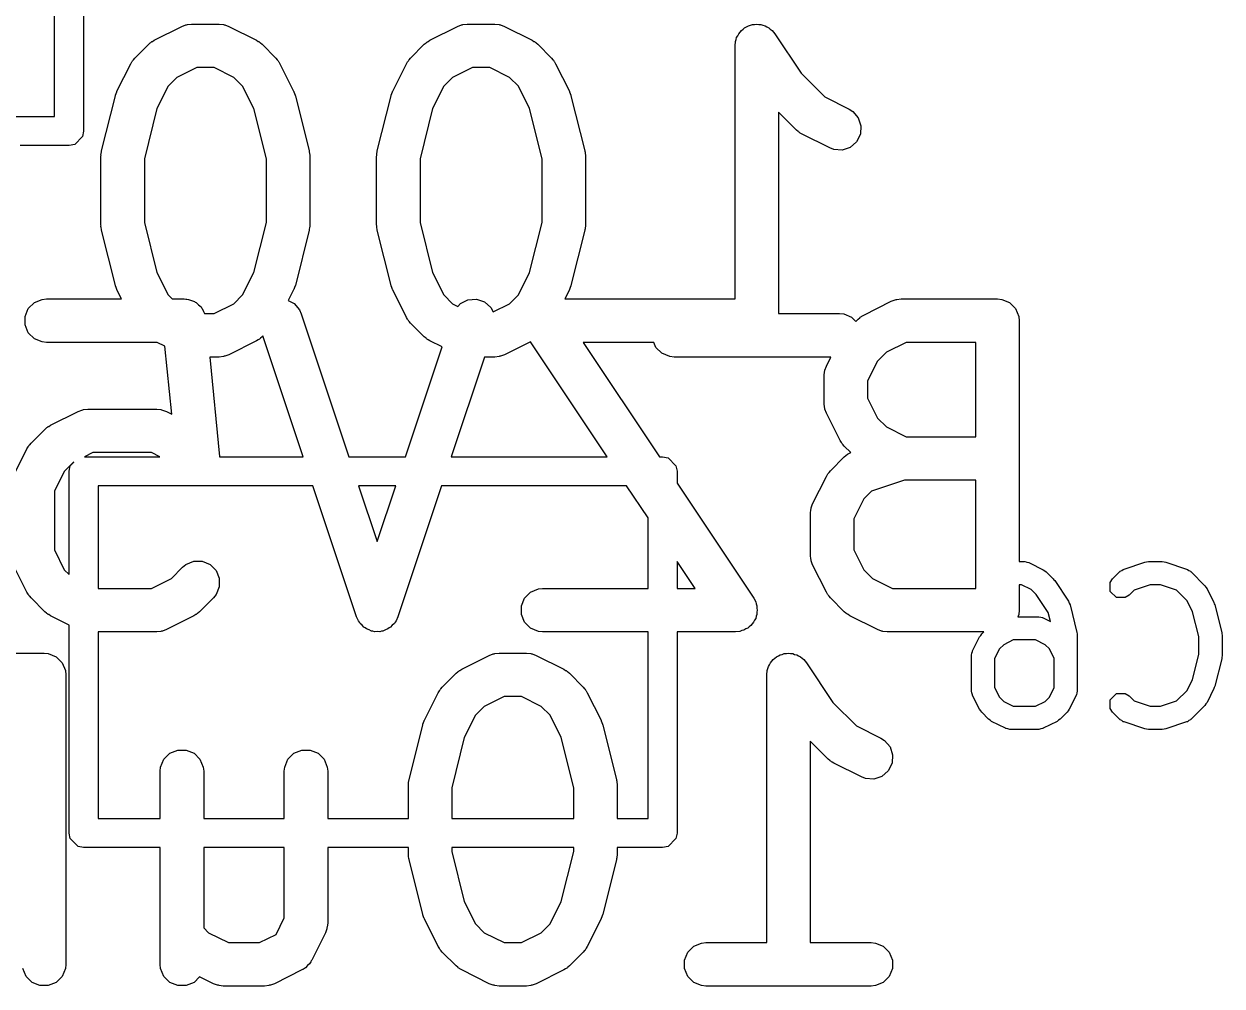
# Model space of a CAD drawing. Header units: inches. Extents: x -1.72 to 1.71, y -2.13 to 2.13.
# Drawn here: x 0.4368 to 0.5997, y -1.7541 to -1.6232 of the extents above; entities that cross this region are included whole.
import ezdxf

# ---------------------------------------------------------------- set-up
doc = ezdxf.new("R2010")
doc.units = ezdxf.units.IN
doc.header["$MEASUREMENT"] = 0
doc.layers.add('BLACK', color=250, linetype='CONTINUOUS')

msp = doc.modelspace()

# ---------------------------------------------------------------- linework, layer by layer
at = {"layer": 'BLACK', "linetype": 'CONTINUOUS'}
for p, q in [((0.44488, -1.5748), (0.44488, -1.6378)), ((0.44094, -1.63583), (0.44094, -1.57677)), ((0.45449, -1.62543), (0.45824, -1.62356)), ((0.45824, -1.62356), (0.45879, -1.62335)), ((0.45879, -1.62335), (0.45889, -1.62334)), ((0.45889, -1.62334), (0.45899, -1.6233)), ((0.45899, -1.6233), (0.45957, -1.62324)), ((0.45957, -1.62324), (0.46331, -1.62324)), ((0.46331, -1.62324), (0.46389, -1.6233)), ((0.46389, -1.6233), (0.46399, -1.62334)), ((0.46399, -1.62334), (0.46409, -1.62335)), ((0.46409, -1.62335), (0.46464, -1.62356)), ((0.46464, -1.62356), (0.46838, -1.62543)), ((0.49199, -1.62543), (0.49574, -1.62356)), ((0.49574, -1.62356), (0.49628, -1.62335)), ((0.49628, -1.62335), (0.49639, -1.62334)), ((0.49639, -1.62334), (0.49648, -1.6233)), ((0.49648, -1.6233), (0.49706, -1.62324)), ((0.49706, -1.62324), (0.50081, -1.62324)), ((0.50081, -1.62324), (0.50139, -1.6233)), ((0.50139, -1.6233), (0.50148, -1.62334)), ((0.50148, -1.62334), (0.50159, -1.62335)), ((0.50159, -1.62335), (0.50213, -1.62356)), ((0.50213, -1.62356), (0.50588, -1.62543)), ((0.53386, -1.62482), (0.53398, -1.62456)), ((0.53398, -1.62456), (0.53418, -1.62435)), ((0.53418, -1.62435), (0.53434, -1.62411)), ((0.53434, -1.62411), (0.53459, -1.62395)), ((0.53459, -1.62395), (0.53479, -1.62374)), ((0.53479, -1.62374), (0.53506, -1.62363)), ((0.53506, -1.62363), (0.5353, -1.62347)), ((0.5353, -1.62347), (0.53559, -1.62341)), ((0.53559, -1.62341), (0.53585, -1.6233)), ((0.53585, -1.6233), (0.53615, -1.6233)), ((0.53615, -1.6233), (0.53643, -1.62324)), ((0.53643, -1.62324), (0.53672, -1.6233)), ((0.53672, -1.6233), (0.53701, -1.6233)), ((0.53701, -1.6233), (0.53728, -1.62341)), ((0.53728, -1.62341), (0.53756, -1.62347)), ((0.53756, -1.62347), (0.5378, -1.62363)), ((0.5378, -1.62363), (0.53807, -1.62374)), ((0.53807, -1.62374), (0.53828, -1.62395)), ((0.53828, -1.62395), (0.53852, -1.62411)), ((0.53852, -1.62411), (0.53888, -1.62456)), ((0.53888, -1.62456), (0.53889, -1.62456)), ((0.53889, -1.62456), (0.53889, -1.62456)), ((0.53889, -1.62456), (0.53889, -1.62456)), ((0.53889, -1.62456), (0.54247, -1.62994)), ((0.45185, -1.62786), (0.45373, -1.62598)), ((0.45373, -1.62598), (0.45395, -1.6258)), ((0.45395, -1.6258), (0.45401, -1.62574)), ((0.45401, -1.62574), (0.45409, -1.62568)), ((0.45409, -1.62568), (0.45418, -1.62562)), ((0.45418, -1.62562), (0.45425, -1.62559)), ((0.45425, -1.62559), (0.45449, -1.62543)), ((0.46838, -1.62543), (0.46863, -1.62559)), ((0.46863, -1.62559), (0.4687, -1.62562)), ((0.4687, -1.62562), (0.46879, -1.62568)), ((0.46879, -1.62568), (0.46887, -1.62574)), ((0.46887, -1.62574), (0.46893, -1.6258)), ((0.46893, -1.6258), (0.46915, -1.62598)), ((0.46915, -1.62598), (0.47103, -1.62786)), ((0.48935, -1.62786), (0.49122, -1.62598)), ((0.49122, -1.62598), (0.49145, -1.6258)), ((0.49145, -1.6258), (0.4915, -1.62574)), ((0.4915, -1.62574), (0.49159, -1.62568)), ((0.49159, -1.62568), (0.49167, -1.62562)), ((0.49167, -1.62562), (0.49174, -1.62559)), ((0.49174, -1.62559), (0.49199, -1.62543)), ((0.50588, -1.62543), (0.50613, -1.62559)), ((0.50613, -1.62559), (0.5062, -1.62562)), ((0.5062, -1.62562), (0.50628, -1.62568)), ((0.50628, -1.62568), (0.50637, -1.62574)), ((0.50637, -1.62574), (0.50642, -1.6258)), ((0.50642, -1.6258), (0.50665, -1.62598)), ((0.50665, -1.62598), (0.50852, -1.62786)), ((0.53348, -1.62619), (0.53353, -1.62562)), ((0.53348, -1.6262), (0.53348, -1.62619)), ((0.53348, -1.62619), (0.53348, -1.62619)), ((0.53348, -1.66062), (0.53348, -1.6262)), ((0.53348, -1.6262), (0.53348, -1.6262)), ((0.53353, -1.62562), (0.53365, -1.62535)), ((0.53365, -1.62535), (0.5337, -1.62506)), ((0.5337, -1.62506), (0.53386, -1.62482)), ((0.45167, -1.62809), (0.45185, -1.62786)), ((0.47103, -1.62786), (0.47121, -1.62809)), ((0.48916, -1.62809), (0.48935, -1.62786)), ((0.50852, -1.62786), (0.50871, -1.62809)), ((0.44942, -1.63238), (0.4513, -1.62863)), ((0.4513, -1.62863), (0.45146, -1.62838)), ((0.45146, -1.62838), (0.45149, -1.62831)), ((0.45149, -1.62831), (0.45155, -1.62823)), ((0.45155, -1.62823), (0.45161, -1.62814)), ((0.45161, -1.62814), (0.45167, -1.62809)), ((0.46026, -1.62915), (0.45756, -1.6305)), ((0.46262, -1.62915), (0.46026, -1.62915)), ((0.46531, -1.6305), (0.46262, -1.62915)), ((0.47121, -1.62809), (0.47127, -1.62814)), ((0.47127, -1.62814), (0.47133, -1.62823)), ((0.47133, -1.62823), (0.47139, -1.62831)), ((0.47139, -1.62831), (0.47142, -1.62838)), ((0.47142, -1.62838), (0.47158, -1.62863)), ((0.47158, -1.62863), (0.47345, -1.63238)), ((0.48692, -1.63238), (0.4888, -1.62863)), ((0.4888, -1.62863), (0.48895, -1.62838)), ((0.48895, -1.62838), (0.48898, -1.62831)), ((0.48898, -1.62831), (0.48905, -1.62823)), ((0.48905, -1.62823), (0.4891, -1.62814)), ((0.4891, -1.62814), (0.48916, -1.62809)), ((0.49776, -1.62915), (0.49506, -1.6305)), ((0.50011, -1.62915), (0.49776, -1.62915)), ((0.50281, -1.6305), (0.50011, -1.62915)), ((0.50871, -1.62809), (0.50877, -1.62814)), ((0.50877, -1.62814), (0.50882, -1.62823)), ((0.50882, -1.62823), (0.50889, -1.62831)), ((0.50889, -1.62831), (0.50892, -1.62838)), ((0.50892, -1.62838), (0.50908, -1.62863)), ((0.50908, -1.62863), (0.51095, -1.63238)), ((0.45756, -1.6305), (0.45637, -1.6317)), ((0.46651, -1.6317), (0.46531, -1.6305)), ((0.49506, -1.6305), (0.49386, -1.6317)), ((0.50401, -1.6317), (0.50281, -1.6305)), ((0.54247, -1.62994), (0.54568, -1.63314)), ((0.44922, -1.63292), (0.44931, -1.63268)), ((0.44931, -1.63268), (0.4494, -1.63244)), ((0.4494, -1.63244), (0.44941, -1.63242)), ((0.44941, -1.63242), (0.44942, -1.63238)), ((0.45637, -1.6317), (0.45485, -1.63473)), ((0.46803, -1.63473), (0.46651, -1.6317)), ((0.47345, -1.63238), (0.47347, -1.63242)), ((0.47347, -1.63242), (0.47348, -1.63244)), ((0.47348, -1.63244), (0.47357, -1.63268)), ((0.47357, -1.63268), (0.47366, -1.63292)), ((0.48671, -1.63292), (0.4868, -1.63268)), ((0.4868, -1.63268), (0.48689, -1.63244)), ((0.48689, -1.63244), (0.4869, -1.63242)), ((0.4869, -1.63242), (0.48692, -1.63238)), ((0.49386, -1.6317), (0.49235, -1.63473)), ((0.50552, -1.63473), (0.50401, -1.6317)), ((0.51095, -1.63238), (0.51097, -1.63242)), ((0.51097, -1.63242), (0.51098, -1.63244)), ((0.51098, -1.63244), (0.51107, -1.63268)), ((0.51107, -1.63268), (0.51116, -1.63292)), ((0.44733, -1.64048), (0.4492, -1.63298)), ((0.4492, -1.63298), (0.44922, -1.63294)), ((0.44922, -1.63294), (0.44922, -1.63292)), ((0.47366, -1.63292), (0.47366, -1.63294)), ((0.47366, -1.63294), (0.47368, -1.63298)), ((0.47368, -1.63298), (0.47555, -1.64048)), ((0.48482, -1.64048), (0.4867, -1.63298)), ((0.4867, -1.63298), (0.48671, -1.63294)), ((0.48671, -1.63294), (0.48671, -1.63292)), ((0.51116, -1.63292), (0.51116, -1.63294)), ((0.51116, -1.63294), (0.51117, -1.63298)), ((0.51117, -1.63298), (0.51305, -1.64048)), ((0.54568, -1.63314), (0.549, -1.63481)), ((0.40065, -1.63583), (0.44094, -1.63583)), ((0.45485, -1.63473), (0.45314, -1.64156)), ((0.46974, -1.64156), (0.46803, -1.63473)), ((0.49235, -1.63473), (0.49064, -1.64156)), ((0.50723, -1.64156), (0.50552, -1.63473)), ((0.54184, -1.63766), (0.53938, -1.6352)), ((0.53938, -1.6352), (0.53938, -1.66261)), ((0.549, -1.63481), (0.54949, -1.63511)), ((0.54949, -1.63511), (0.55024, -1.63598)), ((0.55024, -1.63598), (0.55061, -1.63708)), ((0.55061, -1.63708), (0.55053, -1.63823)), ((0.44473, -1.63855), (0.44367, -1.63961)), ((0.44488, -1.6378), (0.44473, -1.63855)), ((0.54207, -1.63785), (0.54184, -1.63766)), ((0.54212, -1.6379), (0.54207, -1.63785)), ((0.54221, -1.63796), (0.54212, -1.6379)), ((0.54229, -1.63803), (0.54221, -1.63796)), ((0.54236, -1.63806), (0.54229, -1.63803)), ((0.54261, -1.63821), (0.54236, -1.63806)), ((0.54636, -1.64009), (0.54261, -1.63821)), ((0.55001, -1.63926), (0.54914, -1.64001)), ((0.55053, -1.63823), (0.55001, -1.63926)), ((0.44291, -1.63976), (0.43627, -1.63976)), ((0.44367, -1.63961), (0.44291, -1.63976)), ((0.44724, -1.64105), (0.44727, -1.64084)), ((0.44727, -1.64084), (0.4473, -1.64062)), ((0.4473, -1.64062), (0.44731, -1.64058)), ((0.44731, -1.64058), (0.44733, -1.64048)), ((0.47555, -1.64048), (0.47557, -1.64058)), ((0.47557, -1.64058), (0.47558, -1.64062)), ((0.47558, -1.64062), (0.47561, -1.64084)), ((0.47561, -1.64084), (0.47564, -1.64105)), ((0.48474, -1.64105), (0.48477, -1.64084)), ((0.48477, -1.64084), (0.48479, -1.64062)), ((0.48479, -1.64062), (0.48481, -1.64058)), ((0.48481, -1.64058), (0.48482, -1.64048)), ((0.51305, -1.64048), (0.51306, -1.64058)), ((0.51306, -1.64058), (0.51308, -1.64062)), ((0.51308, -1.64062), (0.5131, -1.64084)), ((0.5131, -1.64084), (0.51313, -1.64105)), ((0.5469, -1.64029), (0.54636, -1.64009)), ((0.54805, -1.64038), (0.5469, -1.64029)), ((0.54914, -1.64001), (0.54805, -1.64038)), ((0.44725, -1.6411), (0.44724, -1.64105)), ((0.44724, -1.6412), (0.44725, -1.6411)), ((0.44724, -1.65057), (0.44724, -1.6412)), ((0.45314, -1.64156), (0.45314, -1.65021)), ((0.46974, -1.65021), (0.46974, -1.64156)), ((0.47564, -1.64105), (0.47563, -1.6411)), ((0.47563, -1.6411), (0.47564, -1.6412)), ((0.47564, -1.6412), (0.47564, -1.65057)), ((0.48473, -1.6412), (0.48474, -1.6411)), ((0.48473, -1.65057), (0.48473, -1.6412)), ((0.48474, -1.6411), (0.48474, -1.64105)), ((0.49064, -1.64156), (0.49064, -1.65021)), ((0.50723, -1.65021), (0.50723, -1.64156)), ((0.51313, -1.64105), (0.51313, -1.6411)), ((0.51313, -1.6411), (0.51314, -1.6412)), ((0.51314, -1.6412), (0.51314, -1.65057)), ((0.44725, -1.65067), (0.44724, -1.65057)), ((0.44724, -1.65071), (0.44725, -1.65067)), ((0.45314, -1.65021), (0.45485, -1.65704)), ((0.46803, -1.65704), (0.46974, -1.65021)), ((0.47564, -1.65057), (0.47563, -1.65067)), ((0.47563, -1.65067), (0.47564, -1.65071)), ((0.48474, -1.65067), (0.48473, -1.65057)), ((0.48474, -1.65071), (0.48474, -1.65067)), ((0.49064, -1.65021), (0.49235, -1.65704)), ((0.50552, -1.65704), (0.50723, -1.65021)), ((0.51314, -1.65057), (0.51313, -1.65067)), ((0.51313, -1.65067), (0.51313, -1.65071)), ((0.44727, -1.65093), (0.44724, -1.65071)), ((0.4473, -1.65115), (0.44727, -1.65093)), ((0.44731, -1.65119), (0.4473, -1.65115)), ((0.44733, -1.65129), (0.44731, -1.65119)), ((0.4492, -1.65878), (0.44733, -1.65129)), ((0.47555, -1.65129), (0.47368, -1.65878)), ((0.47557, -1.65119), (0.47555, -1.65129)), ((0.47558, -1.65115), (0.47557, -1.65119)), ((0.47561, -1.65093), (0.47558, -1.65115)), ((0.47564, -1.65071), (0.47561, -1.65093)), ((0.48477, -1.65093), (0.48474, -1.65071)), ((0.48479, -1.65115), (0.48477, -1.65093)), ((0.48481, -1.65119), (0.48479, -1.65115)), ((0.48482, -1.65129), (0.48481, -1.65119)), ((0.4867, -1.65878), (0.48482, -1.65129)), ((0.51305, -1.65129), (0.51117, -1.65878)), ((0.51306, -1.65119), (0.51305, -1.65129)), ((0.51308, -1.65115), (0.51306, -1.65119)), ((0.5131, -1.65093), (0.51308, -1.65115)), ((0.51313, -1.65071), (0.5131, -1.65093)), ((0.45485, -1.65704), (0.45637, -1.66007)), ((0.46651, -1.66007), (0.46803, -1.65704)), ((0.49235, -1.65704), (0.49386, -1.66007)), ((0.50401, -1.66007), (0.50552, -1.65704)), ((0.44922, -1.65883), (0.4492, -1.65878)), ((0.44922, -1.65885), (0.44922, -1.65883)), ((0.47368, -1.65878), (0.47366, -1.65883)), ((0.47366, -1.65883), (0.47366, -1.65885)), ((0.48671, -1.65883), (0.4867, -1.65878)), ((0.48671, -1.65885), (0.48671, -1.65883)), ((0.51117, -1.65878), (0.51116, -1.65883)), ((0.51116, -1.65883), (0.51116, -1.65885)), ((0.44931, -1.65909), (0.44922, -1.65885)), ((0.4494, -1.65933), (0.44931, -1.65909)), ((0.44941, -1.65935), (0.4494, -1.65933)), ((0.44942, -1.65939), (0.44941, -1.65935)), ((0.45004, -1.66062), (0.44942, -1.65939)), ((0.45637, -1.66007), (0.45692, -1.66062)), ((0.46531, -1.66127), (0.46651, -1.66007)), ((0.47345, -1.65939), (0.47272, -1.66085)), ((0.47347, -1.65935), (0.47345, -1.65939)), ((0.47348, -1.65933), (0.47347, -1.65935)), ((0.47357, -1.65909), (0.47348, -1.65933)), ((0.47366, -1.65885), (0.47357, -1.65909)), ((0.4868, -1.65909), (0.48671, -1.65885)), ((0.48689, -1.65933), (0.4868, -1.65909)), ((0.4869, -1.65935), (0.48689, -1.65933)), ((0.48692, -1.65939), (0.4869, -1.65935)), ((0.4888, -1.66314), (0.48692, -1.65939)), ((0.49386, -1.66007), (0.49506, -1.66127)), ((0.50281, -1.66127), (0.50401, -1.66007)), ((0.51095, -1.65939), (0.51033, -1.66062)), ((0.51097, -1.65935), (0.51095, -1.65939)), ((0.51098, -1.65933), (0.51097, -1.65935)), ((0.51107, -1.65909), (0.51098, -1.65933)), ((0.51116, -1.65885), (0.51107, -1.65909)), ((0.43692, -1.663), (0.43736, -1.66194)), ((0.43736, -1.66194), (0.43818, -1.66112)), ((0.43818, -1.66112), (0.43924, -1.66068)), ((0.43924, -1.66068), (0.43982, -1.66062)), ((0.43982, -1.66062), (0.45004, -1.66062)), ((0.45692, -1.66062), (0.45857, -1.66062)), ((0.45857, -1.66062), (0.45878, -1.66064)), ((0.45878, -1.66064), (0.45885, -1.66064)), ((0.45885, -1.66064), (0.45892, -1.66066)), ((0.45892, -1.66066), (0.45914, -1.66068)), ((0.45914, -1.66068), (0.45954, -1.66084)), ((0.45954, -1.66084), (0.45996, -1.66097)), ((0.45996, -1.66097), (0.46007, -1.66106)), ((0.46007, -1.66106), (0.46021, -1.66112)), ((0.46021, -1.66112), (0.46051, -1.66143)), ((0.46051, -1.66143), (0.46085, -1.6617)), ((0.46085, -1.6617), (0.46092, -1.66183)), ((0.46092, -1.66183), (0.46102, -1.66194)), ((0.46102, -1.66194), (0.46119, -1.66233)), ((0.46262, -1.66261), (0.46531, -1.66127)), ((0.47272, -1.66085), (0.4735, -1.66124)), ((0.4735, -1.66124), (0.47426, -1.66211)), ((0.49506, -1.66127), (0.49579, -1.66163)), ((0.49579, -1.66163), (0.49613, -1.66124)), ((0.49613, -1.66124), (0.49716, -1.66073)), ((0.49716, -1.66073), (0.49831, -1.66065)), ((0.49831, -1.66065), (0.4994, -1.66101)), ((0.4994, -1.66101), (0.50027, -1.66177)), ((0.50027, -1.66177), (0.50058, -1.66238)), ((0.50058, -1.66238), (0.50281, -1.66127)), ((0.51033, -1.66062), (0.53348, -1.66062)), ((0.55099, -1.66281), (0.55473, -1.66093)), ((0.55473, -1.66093), (0.55528, -1.66073)), ((0.55528, -1.66073), (0.55538, -1.66072)), ((0.55538, -1.66072), (0.55548, -1.66068)), ((0.55548, -1.66068), (0.55606, -1.66062)), ((0.55606, -1.66062), (0.56918, -1.66062)), ((0.56918, -1.66062), (0.56975, -1.66068)), ((0.56975, -1.66068), (0.57082, -1.66112)), ((0.57082, -1.66112), (0.57163, -1.66194)), ((0.57163, -1.66194), (0.57207, -1.663)), ((0.43692, -1.66415), (0.43692, -1.663)), ((0.46119, -1.66233), (0.46134, -1.66261)), ((0.46134, -1.66261), (0.46262, -1.66261)), ((0.47426, -1.66211), (0.47449, -1.66264)), ((0.47449, -1.66264), (0.48097, -1.68209)), ((0.48895, -1.66339), (0.4888, -1.66314)), ((0.48898, -1.66346), (0.48895, -1.66339)), ((0.48905, -1.66354), (0.48898, -1.66346)), ((0.4891, -1.66363), (0.48905, -1.66354)), ((0.48916, -1.66368), (0.4891, -1.66363)), ((0.48935, -1.66391), (0.48916, -1.66368)), ((0.53938, -1.66261), (0.54768, -1.66261)), ((0.54768, -1.66261), (0.54826, -1.66267)), ((0.54826, -1.66267), (0.54932, -1.66311)), ((0.54932, -1.66311), (0.54989, -1.66369)), ((0.54989, -1.66369), (0.55022, -1.66336)), ((0.55022, -1.66336), (0.55044, -1.66318)), ((0.55044, -1.66318), (0.5505, -1.66312)), ((0.5505, -1.66312), (0.55058, -1.66306)), ((0.55058, -1.66306), (0.55067, -1.663)), ((0.55067, -1.663), (0.55074, -1.66297)), ((0.55074, -1.66297), (0.55099, -1.66281)), ((0.57207, -1.663), (0.57213, -1.66358)), ((0.57213, -1.66358), (0.57213, -1.69634)), ((0.43736, -1.66522), (0.43692, -1.66415)), ((0.43818, -1.66603), (0.43736, -1.66522)), ((0.49122, -1.66578), (0.48935, -1.66391)), ((0.43924, -1.66647), (0.43818, -1.66603)), ((0.43982, -1.66653), (0.43924, -1.66647)), ((0.45488, -1.66653), (0.43982, -1.66653)), ((0.45595, -1.66706), (0.45488, -1.66653)), ((0.46838, -1.66633), (0.46464, -1.66821)), ((0.46863, -1.66618), (0.46838, -1.66633)), ((0.4687, -1.66615), (0.46863, -1.66618)), ((0.46879, -1.66608), (0.4687, -1.66615)), ((0.46887, -1.66603), (0.46879, -1.66608)), ((0.46893, -1.66597), (0.46887, -1.66603)), ((0.46915, -1.66578), (0.46893, -1.66597)), ((0.46927, -1.66566), (0.46915, -1.66578)), ((0.47475, -1.68209), (0.46927, -1.66566)), ((0.49145, -1.66597), (0.49122, -1.66578)), ((0.4915, -1.66603), (0.49145, -1.66597)), ((0.49159, -1.66608), (0.4915, -1.66603)), ((0.49167, -1.66615), (0.49159, -1.66608)), ((0.49174, -1.66618), (0.49167, -1.66615)), ((0.49199, -1.66633), (0.49174, -1.66618)), ((0.49363, -1.66715), (0.49199, -1.66633)), ((0.50567, -1.66644), (0.50213, -1.66821)), ((0.5161, -1.68209), (0.50567, -1.66644)), ((0.52245, -1.66653), (0.51283, -1.66653)), ((0.51283, -1.66653), (0.5232, -1.68209)), ((0.52273, -1.66721), (0.52245, -1.66653)), ((0.55675, -1.66653), (0.55406, -1.66788)), ((0.56623, -1.66653), (0.55675, -1.66653)), ((0.56623, -1.67937), (0.56623, -1.66653)), ((0.45687, -1.6763), (0.45595, -1.66706)), ((0.46331, -1.66852), (0.46203, -1.66852)), ((0.46203, -1.66852), (0.46338, -1.68203)), ((0.46389, -1.66846), (0.46331, -1.66852)), ((0.46399, -1.66842), (0.46389, -1.66846)), ((0.46409, -1.66842), (0.46399, -1.66842)), ((0.46464, -1.66821), (0.46409, -1.66842)), ((0.48865, -1.68209), (0.49363, -1.66715)), ((0.4994, -1.66852), (0.49488, -1.68209)), ((0.50081, -1.66852), (0.4994, -1.66852)), ((0.50139, -1.66846), (0.50081, -1.66852)), ((0.50148, -1.66842), (0.50139, -1.66846)), ((0.50159, -1.66842), (0.50148, -1.66842)), ((0.50213, -1.66821), (0.50159, -1.66842)), ((0.52354, -1.66802), (0.52273, -1.66721)), ((0.52461, -1.66846), (0.52354, -1.66802)), ((0.52518, -1.66852), (0.52461, -1.66846)), ((0.54653, -1.66852), (0.52518, -1.66852)), ((0.54592, -1.66975), (0.54653, -1.66852)), ((0.55406, -1.66788), (0.55286, -1.66907)), ((0.54571, -1.67029), (0.54592, -1.66975)), ((0.55286, -1.66907), (0.55151, -1.67177)), ((0.5456, -1.67107), (0.54566, -1.6705)), ((0.5456, -1.67482), (0.5456, -1.67107)), ((0.54566, -1.6705), (0.5457, -1.6704)), ((0.5457, -1.6704), (0.54571, -1.67029)), ((0.55151, -1.67177), (0.55151, -1.67413)), ((0.54566, -1.6754), (0.5456, -1.67482)), ((0.55151, -1.67413), (0.55286, -1.67682)), ((0.44037, -1.67781), (0.44412, -1.67593)), ((0.44412, -1.67593), (0.44466, -1.67573)), ((0.44466, -1.67573), (0.44477, -1.67572)), ((0.44477, -1.67572), (0.44487, -1.67568)), ((0.44487, -1.67568), (0.44544, -1.67562)), ((0.44544, -1.67562), (0.45482, -1.67562)), ((0.45482, -1.67562), (0.45539, -1.67568)), ((0.45539, -1.67568), (0.45549, -1.67572)), ((0.45549, -1.67572), (0.4556, -1.67573)), ((0.4556, -1.67573), (0.45614, -1.67593)), ((0.45614, -1.67593), (0.45687, -1.6763)), ((0.5457, -1.6755), (0.54566, -1.6754)), ((0.54571, -1.6756), (0.5457, -1.6755)), ((0.54592, -1.67614), (0.54571, -1.6756)), ((0.54779, -1.67989), (0.54592, -1.67614)), ((0.43773, -1.68024), (0.43961, -1.67836)), ((0.43961, -1.67836), (0.43983, -1.67817)), ((0.43983, -1.67817), (0.43988, -1.67812)), ((0.43988, -1.67812), (0.43997, -1.67806)), ((0.43997, -1.67806), (0.44005, -1.67799)), ((0.44005, -1.67799), (0.44013, -1.67796)), ((0.44013, -1.67796), (0.44037, -1.67781)), ((0.55286, -1.67682), (0.55406, -1.67802)), ((0.55406, -1.67802), (0.55675, -1.67937)), ((0.54795, -1.68014), (0.54779, -1.67989)), ((0.55675, -1.67937), (0.56623, -1.67937)), ((0.4353, -1.68475), (0.43718, -1.681)), ((0.43718, -1.681), (0.43733, -1.68075)), ((0.43733, -1.68075), (0.43736, -1.68068)), ((0.43736, -1.68068), (0.43743, -1.6806)), ((0.43743, -1.6806), (0.43749, -1.68051)), ((0.43749, -1.68051), (0.43755, -1.68046)), ((0.43755, -1.68046), (0.43773, -1.68024)), ((0.44614, -1.68153), (0.44502, -1.68209)), ((0.45412, -1.68153), (0.44614, -1.68153)), ((0.45524, -1.68209), (0.45412, -1.68153)), ((0.54798, -1.68021), (0.54795, -1.68014)), ((0.54804, -1.6803), (0.54798, -1.68021)), ((0.5481, -1.68038), (0.54804, -1.6803)), ((0.54816, -1.68044), (0.5481, -1.68038)), ((0.54834, -1.68066), (0.54816, -1.68044)), ((0.54921, -1.68153), (0.54834, -1.68066)), ((0.54889, -1.6817), (0.54897, -1.68163)), ((0.54897, -1.68163), (0.54921, -1.68153)), ((0.44344, -1.68288), (0.44225, -1.68407)), ((0.44306, -1.6833), (0.44354, -1.68283)), ((0.44354, -1.68283), (0.44344, -1.68288)), ((0.44502, -1.68209), (0.45524, -1.68209)), ((0.46338, -1.68203), (0.46338, -1.68209)), ((0.46338, -1.68209), (0.47475, -1.68209)), ((0.48097, -1.68209), (0.48865, -1.68209)), ((0.49488, -1.68209), (0.5161, -1.68209)), ((0.5232, -1.68209), (0.52362, -1.68209)), ((0.52362, -1.68209), (0.52438, -1.68224)), ((0.52438, -1.68224), (0.52544, -1.6833)), ((0.54647, -1.68398), (0.54834, -1.68211)), ((0.54834, -1.68211), (0.54879, -1.68174)), ((0.54879, -1.68174), (0.54889, -1.6817)), ((0.44225, -1.68407), (0.4409, -1.68677)), ((0.44291, -1.68406), (0.44306, -1.6833)), ((0.44291, -1.69811), (0.44291, -1.68406)), ((0.52544, -1.6833), (0.52559, -1.68406)), ((0.52559, -1.68406), (0.52559, -1.68567)), ((0.54404, -1.6885), (0.54592, -1.68475)), ((0.54592, -1.68475), (0.54607, -1.6845)), ((0.54607, -1.6845), (0.5461, -1.68443)), ((0.5461, -1.68443), (0.54617, -1.68435)), ((0.54617, -1.68435), (0.54622, -1.68426)), ((0.54622, -1.68426), (0.54628, -1.68421)), ((0.54628, -1.68421), (0.54647, -1.68398)), ((0.47606, -1.68602), (0.44685, -1.68602)), ((0.44685, -1.68602), (0.44685, -1.69999)), ((0.48201, -1.70388), (0.47606, -1.68602)), ((0.48229, -1.68602), (0.48481, -1.69361)), ((0.48734, -1.68602), (0.48229, -1.68602)), ((0.48481, -1.69361), (0.48734, -1.68602)), ((0.49357, -1.68602), (0.48762, -1.70388)), ((0.51873, -1.68602), (0.49357, -1.68602)), ((0.52165, -1.69041), (0.51873, -1.68602)), ((0.52559, -1.68567), (0.53602, -1.70131)), ((0.55653, -1.68528), (0.55203, -1.68678)), ((0.56623, -1.68528), (0.55653, -1.68528)), ((0.56623, -1.69999), (0.56623, -1.68528)), ((0.4409, -1.68677), (0.4409, -1.69475)), ((0.55098, -1.68782), (0.54963, -1.69052)), ((0.55203, -1.68678), (0.55098, -1.68782)), ((0.54373, -1.68982), (0.54379, -1.68925)), ((0.54379, -1.68925), (0.54383, -1.68915)), ((0.54383, -1.68904), (0.54404, -1.6885)), ((0.54383, -1.68915), (0.54383, -1.68904)), ((0.52165, -1.69999), (0.52165, -1.69041)), ((0.54373, -1.69545), (0.54373, -1.68982)), ((0.54963, -1.69052), (0.54963, -1.69475)), ((0.4409, -1.69475), (0.44225, -1.69745)), ((0.4588, -1.69674), (0.45987, -1.6963)), ((0.45987, -1.6963), (0.46102, -1.6963)), ((0.46102, -1.6963), (0.46208, -1.69674)), ((0.54379, -1.69602), (0.54373, -1.69545)), ((0.54383, -1.69612), (0.54379, -1.69602)), ((0.54383, -1.69623), (0.54383, -1.69612)), ((0.54404, -1.69677), (0.54383, -1.69623)), ((0.54963, -1.69475), (0.55098, -1.69745)), ((0.43718, -1.70052), (0.4353, -1.69677)), ((0.44225, -1.69745), (0.44291, -1.69811)), ((0.45682, -1.69864), (0.45835, -1.69711)), ((0.45835, -1.69711), (0.4588, -1.69674)), ((0.46208, -1.69674), (0.4629, -1.69756)), ((0.4629, -1.69756), (0.46334, -1.69862)), ((0.52804, -1.69999), (0.52559, -1.69632)), ((0.52559, -1.69632), (0.52559, -1.69999)), ((0.54592, -1.70052), (0.54404, -1.69677)), ((0.55098, -1.69745), (0.55218, -1.69864)), ((0.57213, -1.69634), (0.57283, -1.69634)), ((0.57283, -1.69634), (0.57291, -1.69636)), ((0.57291, -1.69636), (0.57295, -1.69635)), ((0.57295, -1.69635), (0.57319, -1.69642)), ((0.57319, -1.69642), (0.57344, -1.69646)), ((0.57344, -1.69646), (0.57346, -1.69649)), ((0.57346, -1.69649), (0.57354, -1.69651)), ((0.57354, -1.69651), (0.57541, -1.69745)), ((0.57541, -1.69745), (0.57561, -1.6976)), ((0.57561, -1.6976), (0.57582, -1.69774)), ((0.57582, -1.69774), (0.57676, -1.69868)), ((0.58484, -1.69868), (0.58578, -1.69774)), ((0.58578, -1.69774), (0.58585, -1.6977)), ((0.58585, -1.6977), (0.58586, -1.69767)), ((0.58586, -1.69767), (0.58608, -1.69754)), ((0.58608, -1.69754), (0.58629, -1.6974)), ((0.58629, -1.6974), (0.58633, -1.6974)), ((0.58633, -1.6974), (0.5864, -1.69736)), ((0.5864, -1.69736), (0.58921, -1.69643)), ((0.58921, -1.69643), (0.58946, -1.69639)), ((0.58946, -1.69639), (0.58971, -1.69634)), ((0.58971, -1.69634), (0.59158, -1.69634)), ((0.59158, -1.69634), (0.59183, -1.69639)), ((0.59183, -1.69639), (0.59208, -1.69643)), ((0.59208, -1.69643), (0.59489, -1.69736)), ((0.59489, -1.69736), (0.59496, -1.6974)), ((0.59496, -1.6974), (0.595, -1.6974)), ((0.595, -1.6974), (0.59521, -1.69754)), ((0.59521, -1.69754), (0.59543, -1.69767)), ((0.59543, -1.69767), (0.59544, -1.6977)), ((0.59544, -1.6977), (0.59551, -1.69774)), ((0.59551, -1.69774), (0.59738, -1.69962)), ((0.45412, -1.69999), (0.45682, -1.69864)), ((0.46334, -1.69862), (0.46334, -1.69977)), ((0.55218, -1.69864), (0.55488, -1.69999)), ((0.57246, -1.69949), (0.57213, -1.69949)), ((0.57213, -1.69949), (0.57213, -1.70295)), ((0.57378, -1.70015), (0.57246, -1.69949)), ((0.57676, -1.69868), (0.57685, -1.69881)), ((0.57685, -1.69881), (0.57696, -1.69892)), ((0.57696, -1.69892), (0.57883, -1.70173)), ((0.5845, -1.69919), (0.58484, -1.69868)), ((0.5845, -1.7004), (0.5845, -1.69919)), ((0.58996, -1.69949), (0.58775, -1.70023)), ((0.59133, -1.69949), (0.58996, -1.69949)), ((0.59354, -1.70023), (0.59133, -1.69949)), ((0.43733, -1.70076), (0.43718, -1.70052)), ((0.43736, -1.70084), (0.43733, -1.70076)), ((0.43743, -1.70092), (0.43736, -1.70084)), ((0.43749, -1.70101), (0.43743, -1.70092)), ((0.43755, -1.70106), (0.43749, -1.70101)), ((0.43773, -1.70128), (0.43755, -1.70106)), ((0.44685, -1.69999), (0.45412, -1.69999)), ((0.4629, -1.70084), (0.46253, -1.70128)), ((0.46334, -1.69977), (0.4629, -1.70084)), ((0.50486, -1.70131), (0.50567, -1.70049)), ((0.50567, -1.70049), (0.50674, -1.70005)), ((0.50674, -1.70005), (0.50731, -1.69999)), ((0.50731, -1.69999), (0.52165, -1.69999)), ((0.52559, -1.69999), (0.52804, -1.69999)), ((0.54607, -1.70076), (0.54592, -1.70052)), ((0.5461, -1.70084), (0.54607, -1.70076)), ((0.54617, -1.70092), (0.5461, -1.70084)), ((0.54622, -1.70101), (0.54617, -1.70092)), ((0.54628, -1.70106), (0.54622, -1.70101)), ((0.54647, -1.70128), (0.54628, -1.70106)), ((0.55488, -1.69999), (0.56623, -1.69999)), ((0.57442, -1.7008), (0.57378, -1.70015)), ((0.57606, -1.70325), (0.57442, -1.7008)), ((0.58536, -1.70125), (0.5845, -1.7004)), ((0.58707, -1.70091), (0.58656, -1.70125)), ((0.58775, -1.70023), (0.58707, -1.70091)), ((0.59497, -1.70166), (0.59354, -1.70023)), ((0.59738, -1.69962), (0.59752, -1.69983)), ((0.59752, -1.69983), (0.59768, -1.70003)), ((0.59768, -1.70003), (0.59862, -1.7019)), ((0.43961, -1.70316), (0.43773, -1.70128)), ((0.46253, -1.70128), (0.46066, -1.70316)), ((0.50442, -1.70237), (0.50486, -1.70131)), ((0.50442, -1.70352), (0.50442, -1.70237)), ((0.53602, -1.70131), (0.53629, -1.70182)), ((0.53629, -1.70182), (0.53634, -1.7021)), ((0.53634, -1.7021), (0.53645, -1.70237)), ((0.53645, -1.70237), (0.53645, -1.70266)), ((0.53645, -1.70266), (0.53651, -1.70295)), ((0.54834, -1.70316), (0.54647, -1.70128)), ((0.57883, -1.70173), (0.57893, -1.70198)), ((0.57893, -1.70198), (0.57905, -1.70222)), ((0.57905, -1.70222), (0.57999, -1.70597)), ((0.58656, -1.70125), (0.58536, -1.70125)), ((0.59572, -1.70316), (0.59497, -1.70166)), ((0.59862, -1.7019), (0.59866, -1.70207)), ((0.59866, -1.70207), (0.59873, -1.70222)), ((0.59873, -1.70222), (0.59967, -1.70597)), ((0.43983, -1.70334), (0.43961, -1.70316)), ((0.43988, -1.7034), (0.43983, -1.70334)), ((0.43997, -1.70346), (0.43988, -1.7034)), ((0.44005, -1.70353), (0.43997, -1.70346)), ((0.44013, -1.70356), (0.44005, -1.70353)), ((0.44037, -1.70371), (0.44013, -1.70356)), ((0.44291, -1.70498), (0.44037, -1.70371)), ((0.45989, -1.70371), (0.45614, -1.70559)), ((0.46014, -1.70356), (0.45989, -1.70371)), ((0.46021, -1.70353), (0.46014, -1.70356)), ((0.46029, -1.70346), (0.46021, -1.70353)), ((0.46038, -1.7034), (0.46029, -1.70346)), ((0.46043, -1.70334), (0.46038, -1.7034)), ((0.46066, -1.70316), (0.46043, -1.70334)), ((0.48225, -1.70441), (0.48201, -1.70388)), ((0.48239, -1.70457), (0.48225, -1.70441)), ((0.48738, -1.70441), (0.48724, -1.70457)), ((0.48762, -1.70388), (0.48738, -1.70441)), ((0.50486, -1.70459), (0.50442, -1.70352)), ((0.53612, -1.70432), (0.53601, -1.70459)), ((0.53629, -1.70408), (0.53612, -1.70432)), ((0.53634, -1.70379), (0.53629, -1.70408)), ((0.53645, -1.70352), (0.53634, -1.70379)), ((0.53651, -1.70295), (0.53645, -1.70323)), ((0.53645, -1.70323), (0.53645, -1.70352)), ((0.54857, -1.70334), (0.54834, -1.70316)), ((0.54862, -1.7034), (0.54857, -1.70334)), ((0.54871, -1.70346), (0.54862, -1.7034)), ((0.54879, -1.70353), (0.54871, -1.70346)), ((0.54886, -1.70356), (0.54879, -1.70353)), ((0.54911, -1.70371), (0.54886, -1.70356)), ((0.55286, -1.70559), (0.54911, -1.70371)), ((0.57207, -1.70352), (0.57194, -1.70384)), ((0.57194, -1.70384), (0.57471, -1.70384)), ((0.57213, -1.70295), (0.57207, -1.70352)), ((0.57471, -1.70384), (0.57479, -1.70386)), ((0.57479, -1.70386), (0.57482, -1.70385)), ((0.57482, -1.70385), (0.57506, -1.70391)), ((0.57506, -1.70391), (0.57531, -1.70396)), ((0.57531, -1.70396), (0.57534, -1.70399)), ((0.57534, -1.70399), (0.57541, -1.70401)), ((0.57541, -1.70401), (0.57637, -1.70449)), ((0.57637, -1.70449), (0.57606, -1.70325)), ((0.59657, -1.70655), (0.59572, -1.70316)), ((0.44291, -1.73327), (0.44291, -1.70498)), ((0.45482, -1.7059), (0.44685, -1.7059)), ((0.44685, -1.7059), (0.44685, -1.7313)), ((0.45539, -1.70584), (0.45482, -1.7059)), ((0.45549, -1.7058), (0.45539, -1.70584)), ((0.4556, -1.70579), (0.45549, -1.7058)), ((0.45614, -1.70559), (0.4556, -1.70579)), ((0.48248, -1.70476), (0.48239, -1.70457)), ((0.48276, -1.705), (0.48248, -1.70476)), ((0.483, -1.70528), (0.48276, -1.705)), ((0.48319, -1.70537), (0.483, -1.70528)), ((0.48335, -1.70551), (0.48319, -1.70537)), ((0.4837, -1.70563), (0.48335, -1.70551)), ((0.48403, -1.70579), (0.4837, -1.70563)), ((0.48424, -1.70581), (0.48403, -1.70579)), ((0.48445, -1.70588), (0.48424, -1.70581)), ((0.48481, -1.70585), (0.48445, -1.70588)), ((0.48518, -1.70588), (0.48481, -1.70585)), ((0.48538, -1.70581), (0.48518, -1.70588)), ((0.48559, -1.70579), (0.48538, -1.70581)), ((0.48593, -1.70563), (0.48559, -1.70579)), ((0.48628, -1.70551), (0.48593, -1.70563)), ((0.48644, -1.70537), (0.48628, -1.70551)), ((0.48662, -1.70528), (0.48644, -1.70537)), ((0.48687, -1.705), (0.48662, -1.70528)), ((0.48715, -1.70476), (0.48687, -1.705)), ((0.48724, -1.70457), (0.48715, -1.70476)), ((0.50567, -1.7054), (0.50486, -1.70459)), ((0.50674, -1.70584), (0.50567, -1.7054)), ((0.50731, -1.7059), (0.50674, -1.70584)), ((0.52165, -1.7059), (0.50731, -1.7059)), ((0.52165, -1.7313), (0.52165, -1.7059)), ((0.53356, -1.7059), (0.52559, -1.7059)), ((0.52559, -1.7059), (0.52559, -1.73327)), ((0.53413, -1.70584), (0.53356, -1.7059)), ((0.53356, -1.7059), (0.53356, -1.7059)), ((0.5344, -1.70573), (0.53413, -1.70584)), ((0.53469, -1.70567), (0.5344, -1.70573)), ((0.53493, -1.70551), (0.53469, -1.70567)), ((0.5352, -1.7054), (0.53493, -1.70551)), ((0.5354, -1.7052), (0.5352, -1.7054)), ((0.53564, -1.70504), (0.5354, -1.7052)), ((0.53581, -1.70479), (0.53564, -1.70504)), ((0.53601, -1.70459), (0.53581, -1.70479)), ((0.5534, -1.70579), (0.55286, -1.70559)), ((0.55351, -1.7058), (0.5534, -1.70579)), ((0.5536, -1.70584), (0.55351, -1.7058)), ((0.55418, -1.7059), (0.5536, -1.70584)), ((0.56732, -1.7059), (0.55418, -1.7059)), ((0.56703, -1.70618), (0.56732, -1.7059)), ((0.57999, -1.70597), (0.58, -1.70617)), ((0.59967, -1.70597), (0.59968, -1.70617)), ((0.5658, -1.70846), (0.56674, -1.70659)), ((0.56674, -1.70659), (0.56689, -1.70639)), ((0.56689, -1.70639), (0.56703, -1.70618)), ((0.57002, -1.70765), (0.56944, -1.70823)), ((0.57133, -1.70699), (0.57002, -1.70765)), ((0.57434, -1.70699), (0.57133, -1.70699)), ((0.57565, -1.70765), (0.57434, -1.70699)), ((0.57623, -1.70823), (0.57565, -1.70765)), ((0.58, -1.70617), (0.58003, -1.70636)), ((0.58003, -1.70636), (0.58003, -1.71385)), ((0.59657, -1.70897), (0.59657, -1.70655)), ((0.59968, -1.70617), (0.59972, -1.70636)), ((0.59972, -1.70636), (0.59972, -1.70917)), ((0.42076, -1.7088), (0.43951, -1.7088)), ((0.43951, -1.7088), (0.44008, -1.70885)), ((0.44008, -1.70885), (0.44115, -1.70929)), ((0.44115, -1.70929), (0.44196, -1.71011)), ((0.49631, -1.71098), (0.50006, -1.70911)), ((0.50006, -1.70911), (0.5006, -1.7089)), ((0.5006, -1.7089), (0.5007, -1.70889)), ((0.5007, -1.70889), (0.5008, -1.70885)), ((0.5008, -1.70885), (0.50138, -1.7088)), ((0.50138, -1.7088), (0.50513, -1.7088)), ((0.50513, -1.7088), (0.5057, -1.70885)), ((0.5057, -1.70885), (0.5058, -1.70889)), ((0.5058, -1.70889), (0.50591, -1.7089)), ((0.50591, -1.7089), (0.50645, -1.70911)), ((0.50645, -1.70911), (0.5102, -1.71098)), ((0.5389, -1.7095), (0.53911, -1.70929)), ((0.53911, -1.70929), (0.53938, -1.70918)), ((0.53938, -1.70918), (0.53962, -1.70902)), ((0.53962, -1.70902), (0.5399, -1.70896)), ((0.5399, -1.70896), (0.54017, -1.70885)), ((0.54017, -1.70885), (0.54046, -1.70885)), ((0.54046, -1.70885), (0.54075, -1.7088)), ((0.54075, -1.7088), (0.54103, -1.70885)), ((0.54103, -1.70885), (0.54132, -1.70885)), ((0.54132, -1.70885), (0.54159, -1.70896)), ((0.54159, -1.70896), (0.54188, -1.70902)), ((0.54188, -1.70902), (0.54212, -1.70918)), ((0.54212, -1.70918), (0.54239, -1.70929)), ((0.54239, -1.70929), (0.54259, -1.7095)), ((0.56564, -1.70906), (0.56571, -1.70881)), ((0.56565, -1.70909), (0.56564, -1.70906)), ((0.56564, -1.70917), (0.56565, -1.70909)), ((0.56564, -1.71385), (0.56564, -1.70917)), ((0.56571, -1.70881), (0.56576, -1.70857)), ((0.56576, -1.70857), (0.56578, -1.70854)), ((0.56578, -1.70854), (0.5658, -1.70846)), ((0.56944, -1.70823), (0.56879, -1.70954)), ((0.57688, -1.70954), (0.57623, -1.70823)), ((0.59572, -1.71237), (0.59657, -1.70897)), ((0.59972, -1.70917), (0.59968, -1.70936)), ((0.44196, -1.71011), (0.4424, -1.71117)), ((0.53785, -1.71117), (0.53796, -1.7109)), ((0.53796, -1.7109), (0.53802, -1.71062)), ((0.53802, -1.71062), (0.53818, -1.71038)), ((0.53818, -1.71038), (0.53829, -1.71011)), ((0.53829, -1.71011), (0.5385, -1.7099)), ((0.5385, -1.7099), (0.53866, -1.70966)), ((0.53866, -1.70966), (0.5389, -1.7095)), ((0.54259, -1.7095), (0.54284, -1.70966)), ((0.54284, -1.70966), (0.5432, -1.71011)), ((0.5432, -1.71011), (0.5432, -1.71011)), ((0.5432, -1.71011), (0.5432, -1.71011)), ((0.5432, -1.71011), (0.5432, -1.71011)), ((0.5432, -1.71011), (0.54679, -1.71549)), ((0.56879, -1.70954), (0.56879, -1.71348)), ((0.57688, -1.71348), (0.57688, -1.70954)), ((0.59967, -1.70955), (0.59873, -1.7133)), ((0.59968, -1.70936), (0.59967, -1.70955)), ((0.4424, -1.71117), (0.44246, -1.71175)), ((0.44246, -1.71175), (0.44246, -1.75112)), ((0.49366, -1.71341), (0.49554, -1.71154)), ((0.49554, -1.71154), (0.49576, -1.71135)), ((0.49576, -1.71135), (0.49582, -1.71129)), ((0.49582, -1.71129), (0.4959, -1.71123)), ((0.4959, -1.71123), (0.49599, -1.71117)), ((0.49599, -1.71117), (0.49606, -1.71114)), ((0.49606, -1.71114), (0.49631, -1.71098)), ((0.5102, -1.71098), (0.51044, -1.71114)), ((0.51044, -1.71114), (0.51052, -1.71117)), ((0.51052, -1.71117), (0.5106, -1.71123)), ((0.5106, -1.71123), (0.51069, -1.71129)), ((0.51069, -1.71129), (0.51074, -1.71135)), ((0.51074, -1.71135), (0.51096, -1.71154)), ((0.51096, -1.71154), (0.51284, -1.71341)), ((0.53779, -1.71174), (0.53785, -1.71117)), ((0.53779, -1.71175), (0.53779, -1.71174)), ((0.53779, -1.74817), (0.53779, -1.71175)), ((0.53779, -1.71175), (0.53779, -1.71175)), ((0.53779, -1.71175), (0.53779, -1.71175)), ((0.59497, -1.71386), (0.59572, -1.71237)), ((0.49124, -1.71793), (0.49311, -1.71418)), ((0.49311, -1.71418), (0.49327, -1.71393)), ((0.49327, -1.71393), (0.4933, -1.71386)), ((0.4933, -1.71386), (0.49336, -1.71378)), ((0.49336, -1.71378), (0.49342, -1.71369)), ((0.49342, -1.71369), (0.49348, -1.71364)), ((0.49348, -1.71364), (0.49366, -1.71341)), ((0.51284, -1.71341), (0.51302, -1.71364)), ((0.51302, -1.71364), (0.51308, -1.71369)), ((0.51308, -1.71369), (0.51314, -1.71378)), ((0.51314, -1.71378), (0.5132, -1.71386)), ((0.5132, -1.71386), (0.51323, -1.71393)), ((0.51323, -1.71393), (0.51339, -1.71418)), ((0.51339, -1.71418), (0.51527, -1.71793)), ((0.56565, -1.71393), (0.56564, -1.71385)), ((0.56564, -1.71397), (0.56565, -1.71393)), ((0.56571, -1.71421), (0.56564, -1.71397)), ((0.56576, -1.71446), (0.56571, -1.71421)), ((0.56879, -1.71348), (0.56944, -1.7148)), ((0.57623, -1.7148), (0.57688, -1.71348)), ((0.57996, -1.71421), (0.57991, -1.71446)), ((0.58003, -1.71397), (0.57996, -1.71421)), ((0.58003, -1.71385), (0.58002, -1.71393)), ((0.58002, -1.71393), (0.58003, -1.71397)), ((0.59354, -1.71529), (0.59497, -1.71386)), ((0.59862, -1.71362), (0.59768, -1.7155)), ((0.59866, -1.71346), (0.59862, -1.71362)), ((0.59873, -1.7133), (0.59866, -1.71346)), ((0.50207, -1.7147), (0.49938, -1.71605)), ((0.50443, -1.7147), (0.50207, -1.7147)), ((0.50713, -1.71605), (0.50443, -1.7147)), ((0.54679, -1.71549), (0.54999, -1.7187)), ((0.56578, -1.71448), (0.56576, -1.71446)), ((0.5658, -1.71456), (0.56578, -1.71448)), ((0.56674, -1.71643), (0.5658, -1.71456)), ((0.56944, -1.7148), (0.57002, -1.71537)), ((0.57002, -1.71537), (0.57133, -1.71603)), ((0.57434, -1.71603), (0.57565, -1.71537)), ((0.57565, -1.71537), (0.57623, -1.7148)), ((0.57987, -1.71456), (0.57893, -1.71643)), ((0.57989, -1.71448), (0.57987, -1.71456)), ((0.57991, -1.71446), (0.57989, -1.71448)), ((0.5845, -1.71513), (0.58536, -1.71427)), ((0.5845, -1.71633), (0.5845, -1.71513)), ((0.58536, -1.71427), (0.58656, -1.71427)), ((0.58656, -1.71427), (0.58707, -1.71462)), ((0.58707, -1.71462), (0.58775, -1.71529)), ((0.58775, -1.71529), (0.58996, -1.71603)), ((0.59133, -1.71603), (0.59354, -1.71529)), ((0.59752, -1.7157), (0.59738, -1.71591)), ((0.59768, -1.7155), (0.59752, -1.7157)), ((0.49818, -1.71725), (0.49666, -1.72028)), ((0.49938, -1.71605), (0.49818, -1.71725)), ((0.50832, -1.71725), (0.50713, -1.71605)), ((0.50984, -1.72028), (0.50832, -1.71725)), ((0.56689, -1.71663), (0.56674, -1.71643)), ((0.56703, -1.71684), (0.56689, -1.71663)), ((0.56797, -1.71778), (0.56703, -1.71684)), ((0.57133, -1.71603), (0.57434, -1.71603)), ((0.57864, -1.71684), (0.5777, -1.71778)), ((0.57878, -1.71663), (0.57864, -1.71684)), ((0.57893, -1.71643), (0.57878, -1.71663)), ((0.58484, -1.71684), (0.5845, -1.71633)), ((0.58578, -1.71778), (0.58484, -1.71684)), ((0.58996, -1.71603), (0.59133, -1.71603)), ((0.59738, -1.71591), (0.59551, -1.71778)), ((0.48914, -1.72603), (0.49101, -1.71853)), ((0.49101, -1.71853), (0.49103, -1.71849)), ((0.49103, -1.71847), (0.49112, -1.71823)), ((0.49103, -1.71849), (0.49103, -1.71847)), ((0.49112, -1.71823), (0.49121, -1.71799)), ((0.49121, -1.71799), (0.49122, -1.71797)), ((0.49122, -1.71797), (0.49124, -1.71793)), ((0.51527, -1.71793), (0.51528, -1.71797)), ((0.51528, -1.71797), (0.51529, -1.71799)), ((0.51529, -1.71799), (0.51538, -1.71823)), ((0.51538, -1.71823), (0.51547, -1.71847)), ((0.51547, -1.71847), (0.51547, -1.71849)), ((0.51547, -1.71849), (0.51549, -1.71853)), ((0.51549, -1.71853), (0.51736, -1.72603)), ((0.54999, -1.7187), (0.55331, -1.72036)), ((0.56818, -1.71792), (0.56797, -1.71778)), ((0.56838, -1.71808), (0.56818, -1.71792)), ((0.57026, -1.71901), (0.56838, -1.71808)), ((0.57033, -1.71903), (0.57026, -1.71901)), ((0.57036, -1.71906), (0.57033, -1.71903)), ((0.5706, -1.71911), (0.57036, -1.71906)), ((0.57085, -1.71918), (0.5706, -1.71911)), ((0.57506, -1.71911), (0.57482, -1.71918)), ((0.57531, -1.71906), (0.57506, -1.71911)), ((0.57534, -1.71903), (0.57531, -1.71906)), ((0.57541, -1.71901), (0.57534, -1.71903)), ((0.57729, -1.71808), (0.57541, -1.71901)), ((0.57749, -1.71792), (0.57729, -1.71808)), ((0.5777, -1.71778), (0.57749, -1.71792)), ((0.58585, -1.71782), (0.58578, -1.71778)), ((0.58586, -1.71786), (0.58585, -1.71782)), ((0.58608, -1.71798), (0.58586, -1.71786)), ((0.58629, -1.71812), (0.58608, -1.71798)), ((0.58633, -1.71812), (0.58629, -1.71812)), ((0.5864, -1.71816), (0.58633, -1.71812)), ((0.58921, -1.7191), (0.5864, -1.71816)), ((0.58946, -1.71913), (0.58921, -1.7191)), ((0.59208, -1.7191), (0.59183, -1.71913)), ((0.59489, -1.71816), (0.59208, -1.7191)), ((0.59496, -1.71812), (0.59489, -1.71816)), ((0.595, -1.71812), (0.59496, -1.71812)), ((0.59521, -1.71798), (0.595, -1.71812)), ((0.59543, -1.71786), (0.59521, -1.71798)), ((0.59544, -1.71782), (0.59543, -1.71786)), ((0.59551, -1.71778), (0.59544, -1.71782)), ((0.49666, -1.72028), (0.49495, -1.72711)), ((0.51155, -1.72711), (0.50984, -1.72028)), ((0.54616, -1.72321), (0.5437, -1.72075)), ((0.5437, -1.72075), (0.5437, -1.74817)), ((0.55331, -1.72036), (0.5538, -1.72066)), ((0.5538, -1.72066), (0.55456, -1.72154)), ((0.57088, -1.71916), (0.57085, -1.71918)), ((0.57096, -1.71918), (0.57088, -1.71916)), ((0.57471, -1.71918), (0.57096, -1.71918)), ((0.57479, -1.71916), (0.57471, -1.71918)), ((0.57482, -1.71918), (0.57479, -1.71916)), ((0.58971, -1.71918), (0.58946, -1.71913)), ((0.59158, -1.71918), (0.58971, -1.71918)), ((0.59183, -1.71913), (0.59158, -1.71918)), ((0.45662, -1.72242), (0.45768, -1.72198)), ((0.45768, -1.72198), (0.45883, -1.72198)), ((0.45883, -1.72198), (0.4599, -1.72242)), ((0.47349, -1.72242), (0.47455, -1.72198)), ((0.47455, -1.72198), (0.4757, -1.72198)), ((0.4757, -1.72198), (0.47677, -1.72242)), ((0.55456, -1.72154), (0.55492, -1.72263)), ((0.45536, -1.7243), (0.4558, -1.72323)), ((0.4558, -1.72323), (0.45662, -1.72242)), ((0.4599, -1.72242), (0.46071, -1.72323)), ((0.46071, -1.72323), (0.46115, -1.7243)), ((0.47223, -1.7243), (0.47267, -1.72323)), ((0.47267, -1.72323), (0.47349, -1.72242)), ((0.47677, -1.72242), (0.47758, -1.72323)), ((0.47758, -1.72323), (0.47802, -1.7243)), ((0.54638, -1.7234), (0.54616, -1.72321)), ((0.54643, -1.72346), (0.54638, -1.7234)), ((0.54652, -1.72351), (0.54643, -1.72346)), ((0.5466, -1.72358), (0.54652, -1.72351)), ((0.54668, -1.72361), (0.5466, -1.72358)), ((0.54692, -1.72376), (0.54668, -1.72361)), ((0.55067, -1.72564), (0.54692, -1.72376)), ((0.55484, -1.72378), (0.55433, -1.72481)), ((0.55492, -1.72263), (0.55484, -1.72378)), ((0.4553, -1.72487), (0.45536, -1.7243)), ((0.4553, -1.7313), (0.4553, -1.72487)), ((0.46115, -1.7243), (0.46121, -1.72487)), ((0.46121, -1.72487), (0.46121, -1.7313)), ((0.47218, -1.72487), (0.47223, -1.7243)), ((0.47218, -1.7313), (0.47218, -1.72487)), ((0.47802, -1.7243), (0.47808, -1.72487)), ((0.47808, -1.72487), (0.47808, -1.7313)), ((0.55121, -1.72585), (0.55067, -1.72564)), ((0.55346, -1.72556), (0.55236, -1.72593)), ((0.55433, -1.72481), (0.55346, -1.72556)), ((0.48905, -1.7266), (0.48908, -1.72639)), ((0.48906, -1.72665), (0.48905, -1.7266)), ((0.48905, -1.72675), (0.48906, -1.72665)), ((0.48905, -1.7313), (0.48905, -1.72675)), ((0.48908, -1.72639), (0.48911, -1.72617)), ((0.48911, -1.72617), (0.48912, -1.72613)), ((0.48912, -1.72613), (0.48914, -1.72603)), ((0.49495, -1.72711), (0.49495, -1.7313)), ((0.51155, -1.7313), (0.51155, -1.72711)), ((0.51736, -1.72603), (0.51738, -1.72613)), ((0.51738, -1.72613), (0.5174, -1.72617)), ((0.5174, -1.72617), (0.51742, -1.72639)), ((0.51742, -1.72639), (0.51745, -1.7266)), ((0.51745, -1.7266), (0.51744, -1.72665)), ((0.51744, -1.72665), (0.51745, -1.72675)), ((0.51745, -1.72675), (0.51745, -1.7313)), ((0.55236, -1.72593), (0.55121, -1.72585)), ((0.44685, -1.7313), (0.4553, -1.7313)), ((0.46121, -1.7313), (0.47218, -1.7313)), ((0.47808, -1.7313), (0.48905, -1.7313)), ((0.49495, -1.7313), (0.51155, -1.7313)), ((0.51745, -1.7313), (0.52165, -1.7313)), ((0.44306, -1.73402), (0.44291, -1.73327)), ((0.52559, -1.73327), (0.52544, -1.73402)), ((0.44413, -1.73509), (0.44306, -1.73402)), ((0.44488, -1.73524), (0.44413, -1.73509)), ((0.4553, -1.73524), (0.44488, -1.73524)), ((0.4553, -1.75112), (0.4553, -1.73524)), ((0.46121, -1.73524), (0.46121, -1.74615)), ((0.47218, -1.73524), (0.46121, -1.73524)), ((0.47218, -1.7448), (0.47218, -1.73524)), ((0.48905, -1.73524), (0.47808, -1.73524)), ((0.47808, -1.73524), (0.47808, -1.74549)), ((0.48905, -1.73612), (0.48905, -1.73524)), ((0.49495, -1.73524), (0.49495, -1.73576)), ((0.51155, -1.73524), (0.49495, -1.73524)), ((0.51155, -1.73576), (0.51155, -1.73524)), ((0.52362, -1.73524), (0.51745, -1.73524)), ((0.51745, -1.73524), (0.51745, -1.73612)), ((0.52438, -1.73509), (0.52362, -1.73524)), ((0.52544, -1.73402), (0.52438, -1.73509)), ((0.48906, -1.73622), (0.48905, -1.73612)), ((0.48905, -1.73626), (0.48906, -1.73622)), ((0.48908, -1.73648), (0.48905, -1.73626)), ((0.48911, -1.7367), (0.48908, -1.73648)), ((0.48912, -1.73674), (0.48911, -1.7367)), ((0.48914, -1.73684), (0.48912, -1.73674)), ((0.49101, -1.74434), (0.48914, -1.73684)), ((0.49495, -1.73576), (0.49666, -1.74259)), ((0.50984, -1.74259), (0.51155, -1.73576)), ((0.51736, -1.73684), (0.51549, -1.74434)), ((0.51738, -1.73674), (0.51736, -1.73684)), ((0.5174, -1.7367), (0.51738, -1.73674)), ((0.51742, -1.73648), (0.5174, -1.7367)), ((0.51745, -1.73626), (0.51742, -1.73648)), ((0.51745, -1.73612), (0.51744, -1.73622)), ((0.51744, -1.73622), (0.51745, -1.73626)), ((0.49666, -1.74259), (0.49818, -1.74562)), ((0.50832, -1.74562), (0.50984, -1.74259)), ((0.47105, -1.74704), (0.47218, -1.7448)), ((0.49103, -1.74438), (0.49101, -1.74434)), ((0.49103, -1.7444), (0.49103, -1.74438)), ((0.49112, -1.74464), (0.49103, -1.7444)), ((0.49121, -1.74488), (0.49112, -1.74464)), ((0.49122, -1.7449), (0.49121, -1.74488)), ((0.49124, -1.74494), (0.49122, -1.7449)), ((0.49311, -1.74869), (0.49124, -1.74494)), ((0.51527, -1.74494), (0.51339, -1.74869)), ((0.51528, -1.7449), (0.51527, -1.74494)), ((0.51529, -1.74488), (0.51528, -1.7449)), ((0.51538, -1.74464), (0.51529, -1.74488)), ((0.51547, -1.7444), (0.51538, -1.74464)), ((0.51549, -1.74434), (0.51547, -1.74438)), ((0.51547, -1.74438), (0.51547, -1.7444)), ((0.46121, -1.74615), (0.46188, -1.74682)), ((0.46188, -1.74682), (0.46458, -1.74817)), ((0.47777, -1.74682), (0.4759, -1.75056)), ((0.47798, -1.74627), (0.47777, -1.74682)), ((0.47802, -1.74607), (0.47798, -1.74617)), ((0.47798, -1.74617), (0.47798, -1.74627)), ((0.47808, -1.74549), (0.47802, -1.74607)), ((0.49818, -1.74562), (0.49938, -1.74682)), ((0.49938, -1.74682), (0.50207, -1.74817)), ((0.50443, -1.74817), (0.50713, -1.74682)), ((0.50713, -1.74682), (0.50832, -1.74562)), ((0.46458, -1.74817), (0.46881, -1.74817)), ((0.46881, -1.74817), (0.47105, -1.74704)), ((0.50207, -1.74817), (0.50443, -1.74817)), ((0.52786, -1.74866), (0.52892, -1.74822)), ((0.52892, -1.74822), (0.5295, -1.74817)), ((0.5295, -1.74817), (0.53779, -1.74817)), ((0.5437, -1.74817), (0.55199, -1.74817)), ((0.55199, -1.74817), (0.55257, -1.74822)), ((0.55257, -1.74822), (0.55363, -1.74866)), ((0.49327, -1.74894), (0.49311, -1.74869)), ((0.4933, -1.74901), (0.49327, -1.74894)), ((0.49336, -1.74909), (0.4933, -1.74901)), ((0.49342, -1.74918), (0.49336, -1.74909)), ((0.49348, -1.74923), (0.49342, -1.74918)), ((0.49366, -1.74946), (0.49348, -1.74923)), ((0.49554, -1.75133), (0.49366, -1.74946)), ((0.51284, -1.74946), (0.51096, -1.75133)), ((0.51302, -1.74923), (0.51284, -1.74946)), ((0.51308, -1.74918), (0.51302, -1.74923)), ((0.51314, -1.74909), (0.51308, -1.74918)), ((0.5132, -1.74901), (0.51314, -1.74909)), ((0.51323, -1.74894), (0.5132, -1.74901)), ((0.51339, -1.74869), (0.51323, -1.74894)), ((0.5266, -1.75054), (0.52704, -1.74948)), ((0.52704, -1.74948), (0.52786, -1.74866)), ((0.55363, -1.74866), (0.55445, -1.74948)), ((0.55445, -1.74948), (0.55489, -1.75054)), ((0.43705, -1.75276), (0.43661, -1.75169)), ((0.4424, -1.75169), (0.44196, -1.75276)), ((0.44246, -1.75112), (0.4424, -1.75169)), ((0.45536, -1.75169), (0.4553, -1.75112)), ((0.4558, -1.75276), (0.45536, -1.75169)), ((0.47506, -1.75158), (0.47477, -1.75176)), ((0.47531, -1.7513), (0.47506, -1.75158)), ((0.47559, -1.75105), (0.47531, -1.7513)), ((0.47577, -1.75076), (0.47559, -1.75105)), ((0.47582, -1.75071), (0.47577, -1.75076)), ((0.47583, -1.75066), (0.47582, -1.75071)), ((0.4759, -1.75056), (0.47583, -1.75066)), ((0.49576, -1.75152), (0.49554, -1.75133)), ((0.49582, -1.75158), (0.49576, -1.75152)), ((0.4959, -1.75163), (0.49582, -1.75158)), ((0.49599, -1.7517), (0.4959, -1.75163)), ((0.49606, -1.75173), (0.49599, -1.7517)), ((0.51052, -1.7517), (0.51044, -1.75173)), ((0.5106, -1.75163), (0.51052, -1.7517)), ((0.51069, -1.75158), (0.5106, -1.75163)), ((0.51074, -1.75152), (0.51069, -1.75158)), ((0.51096, -1.75133), (0.51074, -1.75152)), ((0.5266, -1.75169), (0.5266, -1.75054)), ((0.52704, -1.75276), (0.5266, -1.75169)), ((0.55489, -1.75169), (0.55445, -1.75276)), ((0.55489, -1.75054), (0.55489, -1.75169)), ((0.43787, -1.75357), (0.43705, -1.75276)), ((0.44196, -1.75276), (0.44115, -1.75357)), ((0.45662, -1.75357), (0.4558, -1.75276)), ((0.46066, -1.75281), (0.4599, -1.75357)), ((0.46256, -1.75376), (0.46066, -1.75281)), ((0.47457, -1.75189), (0.47083, -1.75376)), ((0.47467, -1.75182), (0.47457, -1.75189)), ((0.47472, -1.75181), (0.47467, -1.75182)), ((0.47477, -1.75176), (0.47472, -1.75181)), ((0.49631, -1.75189), (0.49606, -1.75173)), ((0.50006, -1.75376), (0.49631, -1.75189)), ((0.5102, -1.75189), (0.50645, -1.75376)), ((0.51044, -1.75173), (0.5102, -1.75189)), ((0.52786, -1.75357), (0.52704, -1.75276)), ((0.55445, -1.75276), (0.55363, -1.75357)), ((0.43893, -1.75401), (0.43787, -1.75357)), ((0.44008, -1.75401), (0.43893, -1.75401)), ((0.44115, -1.75357), (0.44008, -1.75401)), ((0.45768, -1.75401), (0.45662, -1.75357)), ((0.45883, -1.75401), (0.45768, -1.75401)), ((0.4599, -1.75357), (0.45883, -1.75401)), ((0.4631, -1.75397), (0.46256, -1.75376)), ((0.46321, -1.75397), (0.4631, -1.75397)), ((0.4633, -1.75401), (0.46321, -1.75397)), ((0.46388, -1.75407), (0.4633, -1.75401)), ((0.4695, -1.75407), (0.46388, -1.75407)), ((0.47008, -1.75401), (0.4695, -1.75407)), ((0.47018, -1.75397), (0.47008, -1.75401)), ((0.47028, -1.75397), (0.47018, -1.75397)), ((0.47083, -1.75376), (0.47028, -1.75397)), ((0.5006, -1.75397), (0.50006, -1.75376)), ((0.5007, -1.75397), (0.5006, -1.75397)), ((0.5008, -1.75401), (0.5007, -1.75397)), ((0.50138, -1.75407), (0.5008, -1.75401)), ((0.50513, -1.75407), (0.50138, -1.75407)), ((0.5057, -1.75401), (0.50513, -1.75407)), ((0.5058, -1.75397), (0.5057, -1.75401)), ((0.50591, -1.75397), (0.5058, -1.75397)), ((0.50645, -1.75376), (0.50591, -1.75397)), ((0.52892, -1.75401), (0.52786, -1.75357)), ((0.5295, -1.75407), (0.52892, -1.75401)), ((0.55199, -1.75407), (0.5295, -1.75407)), ((0.55257, -1.75401), (0.55199, -1.75407)), ((0.55363, -1.75357), (0.55257, -1.75401))]:
    msp.add_line(p, q, dxfattribs=at)

doc.saveas('drawing.dxf')
